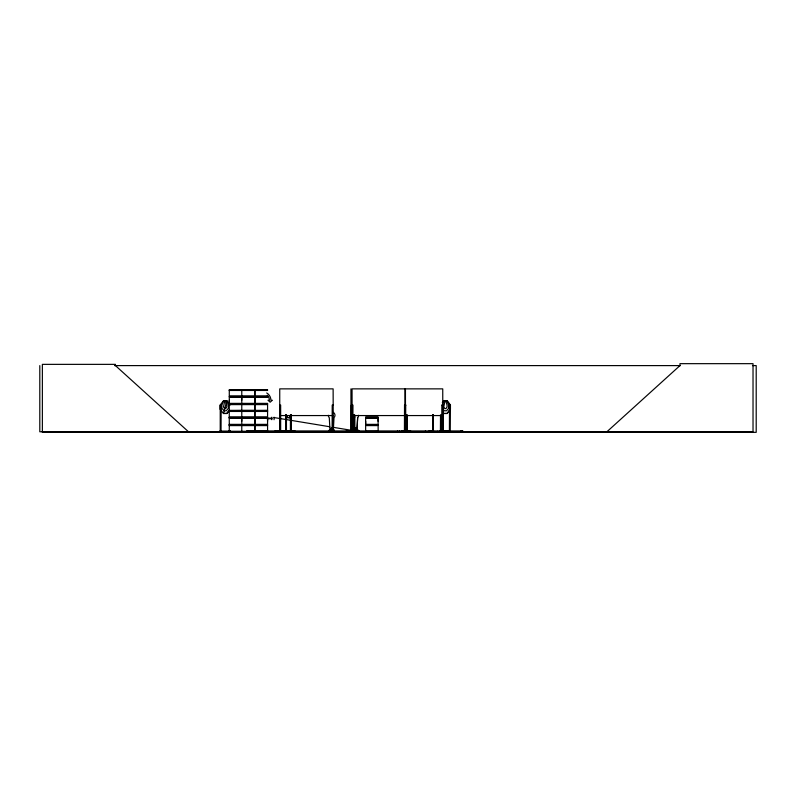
<?xml version="1.0" encoding="UTF-8"?>
<svg xmlns="http://www.w3.org/2000/svg" width="796" height="796" viewBox="0 0 796 796"><rect width="100%" height="100%" fill="white"/><g stroke="black" fill="none" stroke-linecap="round" stroke-linejoin="round"><path stroke-width="1.19" d="M229.288 403.373L229.288 397.244L241.775 397.244L241.765 403.373L229.288 403.373L229.308 400.308M241.765 421.303L241.765 418.228L229.288 418.228M241.765 400.308L241.765 397.244M254.63 421.303L254.63 418.228L242.372 418.228M254.63 400.308L254.63 397.244L242.372 397.244M267.565 421.303L267.565 418.228L267.565 424.368L255.088 424.368L255.098 421.303M267.575 403.373L255.088 403.373L255.098 400.308M365.643 424.368L365.643 418.228L378.13 418.228L378.12 424.368L365.643 424.368L365.663 421.303M378.12 421.303L378.12 418.228M274.909 431.711L295.664 431.78M274.909 431.273L295.396 431.243L295.366 431.78M284.918 431.243L284.928 431.78M346.121 431.711L359.533 431.76M346.111 431.273L359.503 431.243L359.533 431.78M356.12 431.243L356.13 431.78M348.738 431.273L348.708 431.78M358.717 431.273L358.688 431.78M333.315 430.497L334.012 417.631A3.333 3.333 0 0 0 333.325 412.388M357.643 417.631L356.956 430.497L357.643 417.631A3.333 3.333 0 0 0 358.628 415.273M354.767 415.562L354.528 417.751L354.14 415.641M331.773 428.646L331.773 428.248M229.278 431.522L229.258 404.776M355.404 428.248L354.907 428.755M355.573 428.357L355.046 428.835L355.653 428.447M365.633 431.77L378.15 431.512L378.13 425.601L365.643 425.601L365.643 431.512M402.099 431.273L402.139 431.78M410.726 431.691L401.134 431.78M410.736 431.273L410.776 431.78M223.467 413.522L226.85 400.816L223.457 400.816L220.124 405.055L220.124 409.283L223.467 413.522L226.85 413.522L229.527 410.139M408.497 431.691L408.557 431.78M355.384 428.945L355.384 428.248M331.375 428.935C332.668 428.019 331.076 429.382 331.365 428.437M355.404 429.044L355.006 428.357M355.573 428.855L355.384 428.348M443.093 405.065L442.984 431.78L443.064 430.815L442.009 430.815L442.029 431.78L442.098 405.094L443.77 400.935L447.053 400.935L450.337 405.094L450.218 431.78M289.575 417.641L290.45 415.562M289.595 417.751L290.55 415.562M229.427 410.079L226.8 413.413L223.517 413.413M442.377 402.517L443.72 400.816L447.103 400.816L450.446 405.055L450.446 409.283L447.103 413.522L443.72 413.522M442.457 402.597L443.77 400.935M450.337 409.253L447.053 413.413L443.77 413.413M329.554 429.601L328.808 431.76M328.957 431.342L330.25 431.73M333.783 429.601L333.882 431.342L332.827 431.76M333.594 431.73L332.509 431.74L334.171 431.342L333.753 429.601M334.27 431.73L333.753 431.78M352.558 430.994L352.25 431.76M352.807 429.601L352.439 431.76M352.757 431.541L353.762 431.76M353.394 431.74L354.18 431.73L352.807 431.342M356.17 431.76L356.807 431.76M357.782 431.76L356.469 431.76L358.2 431.73L357.394 429.601M357.245 431.76L357.802 431.342M606.89 431.78L679.963 365.603L679.963 363.663L753.026 363.663L753.026 431.78L39.8 431.78L39.8 365.603M221.149 405.045L220.233 405.094L220.233 431.78M443.093 405.015L442.098 405.094M328.609 431.76L334.569 431.73L333.872 431.342M353.215 431.76L353.066 430.805L351.951 430.805L351.922 431.78M219.955 431.711L219.537 431.78M255.088 410.517L255.088 404.607L267.575 404.607L267.575 410.517L254.959 410.656L267.585 410.845L255.078 410.776M280.092 430.815L279.685 431.78L279.744 405.094L280.65 405.094L280.65 431.78M114.505 365.603L680.341 365.603M752.469 365.603L756.2 365.603L756.2 432.337L42.367 432.337L42.367 364.359L115.44 364.359L115.44 365.603L188.503 431.78M229.278 389.851L241.795 389.851M242.143 389.851L254.66 389.851M255.078 389.851L267.585 389.851M229.278 390.07L241.795 390.09L241.765 396.01L229.288 396.01L229.288 390.09M242.143 390.07L254.66 390.07L254.63 396.01L242.372 396.01M267.585 390.07L255.078 390.09L255.098 396.01L267.575 396.01M234.86 390.13L236.213 390.13M247.725 390.13L249.078 390.13M260.65 390.13L262.013 390.13M234.631 390.348L236.432 390.348M247.496 390.348L249.307 390.348M260.431 390.348L262.232 390.348M229.308 390.458L241.765 390.458M242.382 390.458L254.63 390.458M255.098 390.458L267.565 390.458M229.208 396.438L241.865 396.438M242.282 396.438L254.73 396.438M254.999 396.438L267.665 396.438M229.208 396.816L241.865 396.816M242.282 396.816L254.73 396.816M254.999 396.816L267.665 396.816M267.575 397.244L255.088 397.244L255.088 403.373M242.372 403.373L254.65 403.373L254.65 397.244M229.208 403.801L241.865 403.801M242.282 403.801L254.73 403.801M254.999 403.801L267.665 403.801M229.208 404.179L241.865 404.179M242.282 404.179L254.73 404.179M254.999 404.179L267.665 404.179M229.288 404.607L241.775 404.607L241.775 410.517L229.168 410.656L241.795 410.845L229.278 410.776M242.372 404.607L254.65 404.607L254.65 410.517L242.362 410.527M221.179 404.776L221.029 431.78M449.511 404.776L449.412 431.78L449.312 430.815L450.427 430.815L450.427 431.78M230.034 405.094L229.099 404.746M333.126 405.094L332.221 405.094L332.121 431.78M352.051 405.094L352.956 405.094L352.847 431.78M405.88 405.094L404.537 405.094L404.428 431.78M449.372 405.094L450.317 405.094M229.308 410.358L241.765 410.358M242.382 410.358L254.63 410.358M255.098 410.358L267.565 410.358M229.278 411.074L241.795 411.084L241.765 416.995L229.288 416.995M242.362 411.054L254.66 411.074L254.63 416.995L242.372 416.995M229.308 411.452L241.765 411.452M242.382 411.452L254.63 411.452M255.098 411.452L267.565 411.452M279.744 415.562L333.126 415.562M352.051 415.562L442.745 415.562M365.643 416.995L378.13 416.995M229.208 417.422L241.865 417.422M242.282 417.422L254.73 417.422M254.999 417.422L267.665 417.422M365.563 417.422L378.219 417.422M289.694 417.751L287.774 417.751L286.878 415.641M229.208 417.8L241.865 417.8M242.282 417.8L254.73 417.8M254.999 417.8L267.665 417.8M365.563 417.8L378.219 417.8M271.824 418.159L255.088 418.228L255.088 424.368M267.058 418.736L271.824 418.736M229.288 424.368L241.775 424.368L241.775 418.228M242.372 424.368L254.65 424.368L254.65 418.228M229.208 424.795L241.865 424.795M242.282 424.795L254.73 424.795M254.999 424.795L267.665 424.795M365.563 424.795L378.219 424.795M229.208 425.173L241.865 425.173M242.282 425.173L254.73 425.173M254.999 425.173L267.665 425.173M365.563 425.173L378.219 425.173M229.288 425.601L241.775 425.601L241.775 431.512L229.278 431.512M242.372 425.601L254.65 425.601L254.65 431.512L242.143 431.512M332.439 428.079L330.907 428.079L330.907 430.994M354.538 428.079L356.071 428.079L356.071 430.994M331.564 428.945L331.743 428.348M352.777 429.601L353.195 430.994M230.104 431.78L230.034 430.815L229.019 430.815L229.019 431.78M279.635 430.805L280.749 430.805L280.749 431.78M290.371 430.815L291.316 430.815M332.121 430.815L333.235 430.815M354.767 430.815L353.474 430.815L353.474 431.78M404.428 430.815L405.97 430.805L405.96 431.78M406.268 430.805L407.194 430.805M432.507 430.815L433.432 430.815M440.417 430.815L441.521 430.815M221.238 431.084L229.029 431.084M286.212 431.084L290.689 431.084M353.653 431.084L354.588 431.084M441.521 431.084L449.312 431.084M229.308 431.352L241.765 431.352M242.173 431.352L254.63 431.352M255.098 431.352L267.565 431.352M365.663 431.352L378.12 431.352M410.776 431.223L401.512 431.223L401.522 431.78M428.935 431.78L428.935 431.223L437.641 431.711M439.422 431.78L439.422 431.223L446.496 431.243L446.457 431.78M257.058 431.681L267.068 431.681M333.822 431.78L333.315 431.243M274.053 417.562L329.763 426.746M333.395 427.353L352.767 430.546M355.195 430.944L357.543 430.994M230.303 431.711L230.661 431.78M439.491 431.691L446.855 431.78M428.945 431.223L437.85 431.78M442.865 409.104L444.327 410.786L446.516 410.786L448.685 408.268L448.685 405.094L447.053 400.935M226.85 400.816L229.527 404.209M286.928 415.562L287.873 417.751M286.958 431.273L286.918 431.78M437.601 431.273L437.571 431.78M354.15 415.562L354.379 417.751M353.623 430.497L352.926 417.631A3.333 3.333 0 0 1 352.399 413.602M329.982 430.497L329.295 417.631A3.333 3.333 0 0 1 328.32 415.273M462.884 431.78L462.884 430.944L246.541 430.944L246.541 431.78M462.317 430.944L462.317 431.78M460.934 430.944L460.934 431.78M449.521 430.815L449.521 431.78M442.815 431.78L442.745 388.866L352.051 388.866L352.16 431.78M442.596 430.815L442.636 431.78M442.496 430.815L442.457 431.78M442.347 405.094L442.268 431.78M441.422 414.796L441.521 431.78M441.312 430.815L441.312 431.78M440.616 430.815L440.695 431.78M440.516 414.796L440.417 431.78M433.352 414.885L433.402 431.78M433.104 430.815L433.104 431.78M433.054 414.885L432.994 431.78M432.895 414.885L432.835 431.78M432.596 430.815L432.596 431.78L432.596 414.885M425.402 430.944L425.402 431.78M407.114 414.885L407.164 431.78M406.816 414.885L406.865 431.78M406.656 414.885L406.607 431.78M406.358 414.885L406.358 431.78M405.88 414.885L405.88 431.78M405.642 405.094L405.572 431.78M405.443 388.866L405.512 431.78M405.234 405.094L405.383 431.78M405.164 430.805L405.164 431.78M404.995 388.866L404.995 431.78M404.637 430.815L404.647 431.78M399.463 430.944L399.463 431.78M397.512 430.944L397.512 431.78M357.782 429.601L357.643 431.342M357.424 429.601L357.394 430.994M354.668 414.796L354.658 431.78M354.598 417.223L354.588 431.78M354.329 430.815L354.329 431.78M354.25 417.223L354.25 431.78M354.031 430.815L353.991 431.78L353.921 414.796M353.573 414.796L353.653 431.78M351.344 431.78L351.354 430.805L350.837 431.78M351.295 405.094L351.285 431.78M350.946 388.866L350.936 431.78M349.553 431.78L349.514 431.243L349.514 431.78M346.111 431.223L346.121 431.78M333.265 431.78L333.126 388.866L279.744 388.866L279.734 431.78M333.017 430.815L333.026 431.78M332.728 430.944L332.728 431.78M332.33 430.815L332.33 431.78M329.524 429.601L329.554 430.994M291.236 414.796L291.266 431.78M290.998 430.815L290.998 431.78M290.938 414.796L290.839 431.78M290.749 414.796L290.689 431.78M290.45 414.796L290.401 431.78M289.983 431.223L289.983 431.78M286.51 431.78L286.51 430.815L285.585 430.815L285.645 431.78L285.674 414.796M286.451 414.796L286.451 431.78M286.212 430.815L286.212 431.78L286.162 414.796M285.963 414.796L285.963 431.78M281.595 430.944L281.545 431.78M280.202 430.805L280.202 431.78M279.903 430.944L279.903 431.78M274.909 431.223L274.918 431.78M274.053 417.194L274.053 419.701M271.824 417.194L271.824 419.701M248.223 430.944L248.223 431.78M230.134 430.815L230.163 431.78M229.925 430.815L229.925 431.78M221.238 431.78L221.238 430.815L220.124 430.815L220.154 431.78M220.333 430.815L220.333 431.78M115.44 431.78L115.44 432.337M267.327 395.284A7.025 7.025 0 0 1 269.376 400.249L267.993 400.249L270.142 402.199L272.302 400.249L270.909 400.249A8.408 8.408 0 0 0 266.7 392.965M224.591 401.483L223.527 406.955L224.591 408.597L225.686 408.597L226.8 406.955L226.8 405.094L225.686 401.483L224.591 401.483M444.855 401.483L443.78 406.955L444.855 408.597L445.949 408.597L447.063 406.955L447.063 405.094L445.949 401.483L444.855 401.483M223.517 400.935L221.865 405.094L221.865 408.268L224.074 410.786L226.263 410.786L228.432 408.268L228.432 405.094L226.8 400.935L223.517 400.935M254.66 410.776L242.362 410.776L254.66 410.845M267.585 411.054L255.078 411.054L255.098 416.995L267.575 416.995L267.575 411.084M267.575 425.601L255.088 425.601L255.088 431.512L267.585 431.512L267.575 425.601"/></g></svg>
